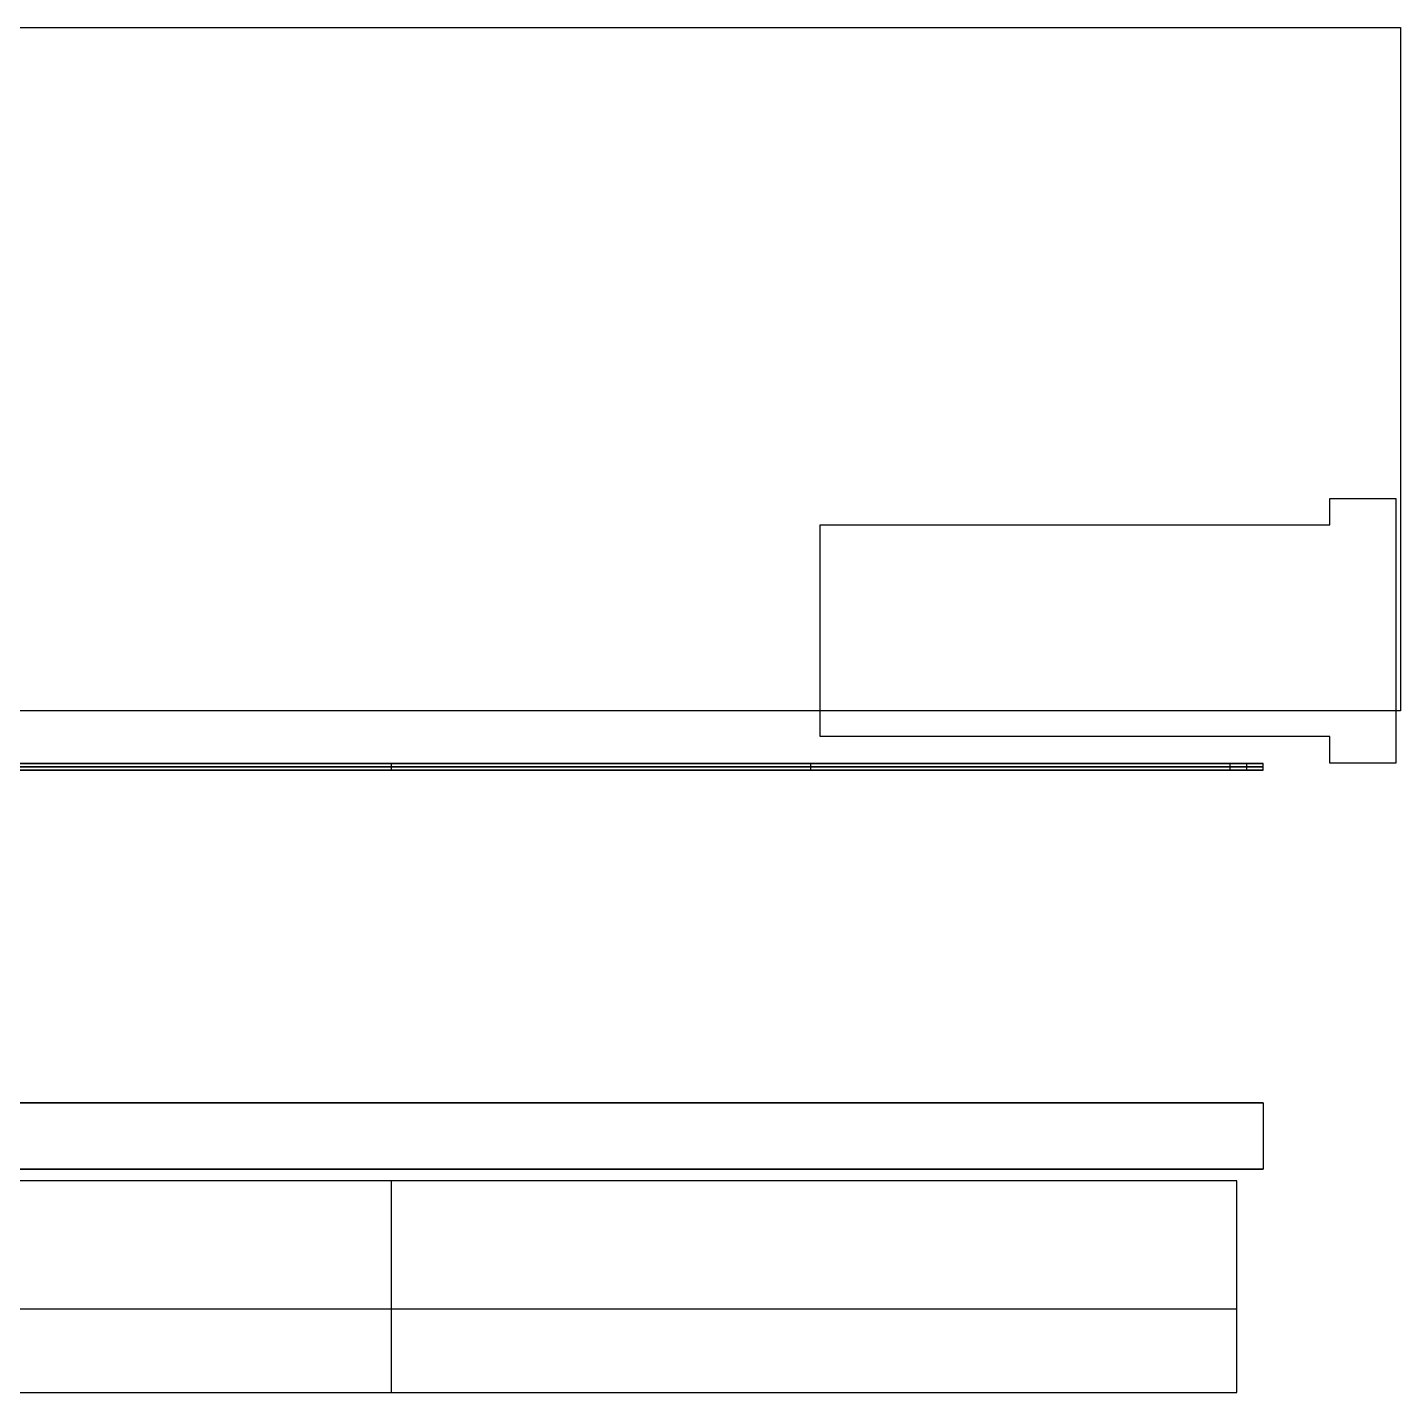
# Model space of a CAD drawing. Header units: millimetres. Extents: x -453 to 2661, y -841 to 395.
# Drawn here: x 420 to 835, y -18 to 394.5 of the extents above; entities that cross this region are included whole.
import ezdxf

# ---------------------------------------------------------------- set-up
doc = ezdxf.new("R2010")
doc.units = ezdxf.units.MM
doc.layers.add('Make2D$Sichtbar$Kurven', color=7, linetype='Continuous', true_color=0x000000)
doc.layers.add('Version 4', color=7, linetype='Continuous', true_color=0x000000)

msp = doc.modelspace()

# ---------------------------------------------------------------- linework, layer by layer
at = {"layer": 'Make2D$Sichtbar$Kurven', "color": 18, "true_color": 0x000000}
for points in [[(813.59, 252.2), (823.59, 252.2), (833.59, 252.2)], [(813.59, 244.2), (813.59, 248.2), (813.59, 252.2)], [(833.59, 252.2), (833.59, 212.2), (833.59, 172.2)], [(659.59, 244.2), (736.59, 244.2), (813.59, 244.2)], [(659.59, 180.2), (659.59, 212.2), (659.59, 244.2)], [(813.59, 180.2), (736.59, 180.2), (659.59, 180.2)], [(813.59, 172.2), (813.59, 176.2), (813.59, 180.2)], [(833.59, 172.2), (823.59, 172.2), (813.59, 172.2)]]:
    msp.add_open_spline(points, degree=2, dxfattribs=at)
at = {"layer": 'Version 4'}
for p, q in [((266.5, 171.1, 182), (793.5, 171.1, 182)), ((276.5, 172.1, 94.5), (783.5, 172.1, 94.5)), ((530, 171.1, 7), (276.5, 171.1, 7)), ((530, 170.1, 182), (530, 172.1, 182)), ((530, 172.1, 182), (530, 172.1, 7)), ((783.5, 171.1, 7), (530, 171.1, 7)), ((656.75, 170.1, 7), (656.75, 172.1, 7)), ((276.5, 170.1, 94.5), (783.5, 170.1, 94.5)), ((530, 170.1, 182), (530, 170.1, 7)), ((530, -18), (530, 46)), ((530, -18, 8), (530, 46, 8)), ((274.5, 7.25), (785.5, 7.25)), ((274.5, 7.25, 8), (785.5, 7.25, 8))]:
    msp.add_line(p, q, dxfattribs=at)
for points in [[(5, 394.5), (420, 394.5), (835, 394.5)], [(5, 394.5, -3), (420, 394.5, -3), (835, 394.5, -3)], [(835, 394.5), (835, 394.5, -1.5), (835, 394.5, -3)], [(835, 394.5), (835, 291.25), (835, 188)], [(835, 394.5, -3), (835, 291.25, -3), (835, 188, -3)], [(835, 188), (420, 188), (5, 188)], [(835, 188, -3), (420, 188, -3), (5, 188, -3)], [(835, 188), (835, 188, -1.5), (835, 188, -3)], [(266.5, 172.1, 182), (530, 172.1, 182), (793.5, 172.1, 182)], [(530, 172.1, 7), (403.25, 172.1, 7), (276.5, 172.1, 7)], [(530, 170.1, 7), (530, 171.1, 7), (530, 172.1, 7)], [(783.5, 172.1, 7), (656.75, 172.1, 7), (530, 172.1, 7)], [(783.5, 170.1, 162), (783.5, 171.1, 162), (783.5, 172.1, 162)], [(793.5, 172.1, 162), (788.5, 172.1, 162), (783.5, 172.1, 162)], [(783.5, 170.1, 7), (783.5, 171.1, 7), (783.5, 172.1, 7)], [(783.5, 172.1, 162), (783.5, 172.1, 84.5), (783.5, 172.1, 7)], [(783.5, 170.1, 84.5), (783.5, 171.1, 84.5), (783.5, 172.1, 84.5)], [(793.5, 171.1, 162), (788.5, 171.1, 162), (783.5, 171.1, 162)], [(783.5, 171.1, 162), (783.5, 171.1, 84.5), (783.5, 171.1, 7)], [(788.5, 170.1, 162), (788.5, 171.1, 162), (788.5, 172.1, 162)], [(793.5, 170.1, 182), (793.5, 171.1, 182), (793.5, 172.1, 182)], [(793.5, 170.1, 162), (793.5, 171.1, 162), (793.5, 172.1, 162)], [(793.5, 172.1, 182), (793.5, 172.1, 172), (793.5, 172.1, 162)], [(793.5, 170.1, 172), (793.5, 171.1, 172), (793.5, 172.1, 172)], [(793.5, 171.1, 182), (793.5, 171.1, 172), (793.5, 171.1, 162)], [(266.5, 170.1, 182), (530, 170.1, 182), (793.5, 170.1, 182)], [(530, 170.1, 7), (403.25, 170.1, 7), (276.5, 170.1, 7)], [(783.5, 170.1, 7), (656.75, 170.1, 7), (530, 170.1, 7)], [(793.5, 170.1, 162), (788.5, 170.1, 162), (783.5, 170.1, 162)], [(783.5, 170.1, 162), (783.5, 170.1, 84.5), (783.5, 170.1, 7)], [(793.5, 170.1, 182), (793.5, 170.1, 172), (793.5, 170.1, 162)], [(266.5, 69.5, 73), (530, 69.5, 73), (793.5, 69.5, 73)], [(793.5, 69.5, 95), (530, 69.5, 95), (266.5, 69.5, 95)], [(793.5, 69.5, 73), (793.5, 59.5, 73), (793.5, 49.5, 73)], [(793.5, 69.5, 73), (793.5, 69.5, 84), (793.5, 69.5, 95)], [(793.5, 69.5, 95), (793.5, 59.5, 95), (793.5, 49.5, 95)], [(266.5, 49.5, 73), (530, 49.5, 73), (793.5, 49.5, 73)], [(793.5, 49.5, 95), (530, 49.5, 95), (266.5, 49.5, 95)], [(785.5, 46), (530, 46), (274.5, 46)], [(785.5, 46, 8), (530, 46, 8), (274.5, 46, 8)], [(530, 46), (530, 46, 4), (530, 46, 8)], [(785.5, -18), (785.5, 14), (785.5, 46)], [(785.5, -18, 8), (785.5, 14, 8), (785.5, 46, 8)], [(785.5, 46), (785.5, 46, 4), (785.5, 46, 8)], [(793.5, 49.5, 73), (793.5, 49.5, 84), (793.5, 49.5, 95)], [(785.5, 14), (785.5, 14, 4), (785.5, 14, 8)], [(274.5, -18), (530, -18), (785.5, -18)], [(274.5, -18, 8), (530, -18, 8), (785.5, -18, 8)], [(530, -18), (530, -18, 4), (530, -18, 8)], [(785.5, -18), (785.5, -18, 4), (785.5, -18, 8)]]:
    msp.add_open_spline(points, degree=2, dxfattribs=at)

doc.saveas('drawing.dxf')
